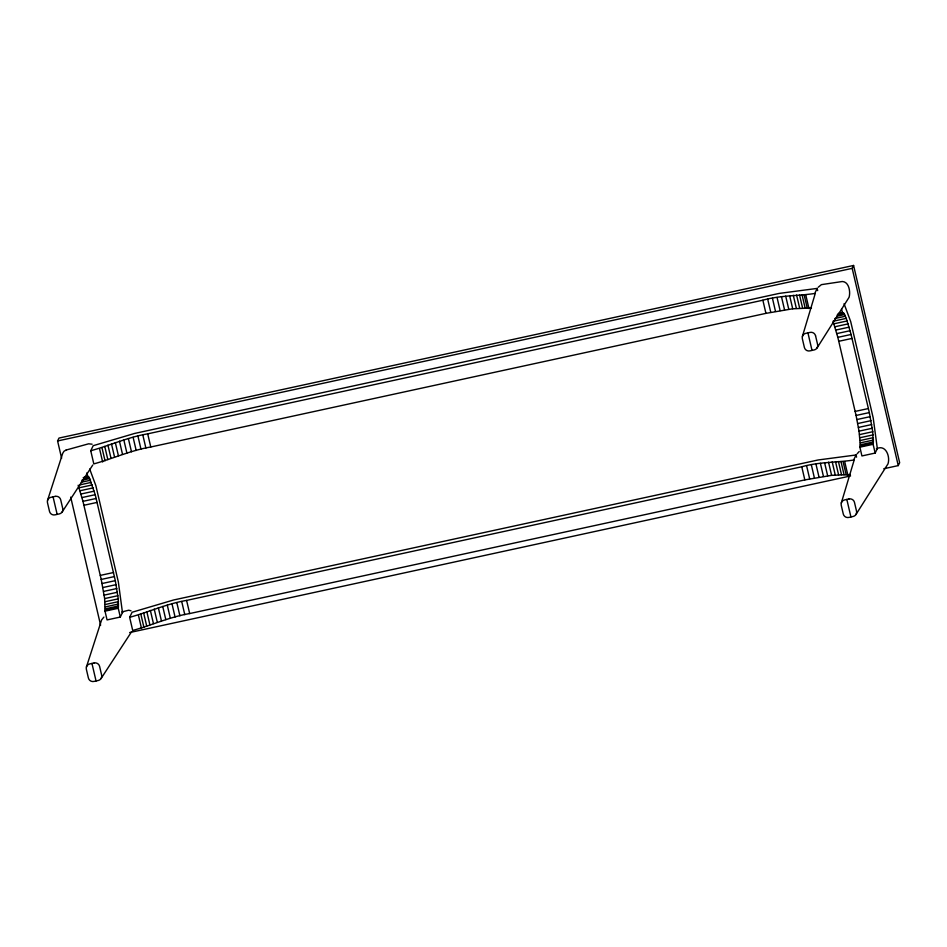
<?xml version="1.0" encoding="UTF-8"?>
<svg xmlns="http://www.w3.org/2000/svg" width="947" height="947" viewBox="0 0 947 947"><rect width="100%" height="100%" fill="white"/><g stroke="black" fill="none" stroke-linecap="round" stroke-linejoin="round"><path stroke-width="1.42" d="M122.897 611.667L120.305 617.042L107.058 619.918L105.01 611.158L104.644 598.587L101.211 579.446L82.969 501.342L78.163 485.243M120.305 617.042L118.257 608.282L118.268 598.847L115.309 580.641L95.233 494.689L89.054 477.335L87.941 476.448L83.963 477.312M860.267 444.818L859.024 431.145L856.076 415.461L837.835 337.357L833.029 321.258L846.275 318.381L851.081 334.48L869.322 412.584L872.755 431.725L873.122 444.297L875.17 453.057L861.924 455.945L859.876 447.173L860.267 444.818L873.513 441.941M802.405 336.374L815.296 293.357M841.315 502.928L854.206 459.922M47.539 500.347L62.715 453.329L63.994 451.257L66.112 450.05M86.437 666.937L101.613 619.918L103.874 617.113M61.614 458.241L57.589 440.959L58.986 438.07L853.578 265.456L899.65 462.704L898.253 465.593L883.8 468.741M811.472 308L792.71 308.793L765.934 313.362L150.774 446.996C131.088 450.287 112.811 458.691 93.812 463.9L90.746 450.748L93.197 445.682L134.675 433.43L779.18 293.416L817.166 288.409L817.675 290.611M850.37 474.565L831.608 475.358L804.832 479.916L189.672 613.561C169.987 616.852 151.709 625.257 132.71 630.465L129.644 617.314L132.095 612.247L173.573 599.996L818.09 459.982L856.064 454.974L856.573 457.164M817.154 288.421L814.716 293.487C797.658 296.068 779.831 295.322 762.868 300.211L147.696 433.844C128.023 437.135 109.745 445.54 90.746 450.748M818.244 287.225L821.392 284.645L842.345 281.508C849.128 281.815 850.619 291.948 849.08 297.311L817.048 347.963M898.253 465.593L852.182 268.356L853.578 265.456M856.064 454.974L853.614 460.053C836.556 462.633 818.729 461.887 801.766 466.776L186.595 600.41C166.921 603.701 148.643 612.105 129.644 617.314M857.142 453.791L859.225 451.506M875.17 453.057L877.336 448.582L873.205 417.958L850.714 321.637L844.061 303.691M855.958 514.517L887.99 463.876C890.393 456.738 885.871 443.942 876.366 448.795L877.336 448.582M62.182 511.936L92.735 465.084M101.069 678.526L131.621 631.685M87.941 476.448L86.662 473.027M846.275 318.381L843.919 313.35L842.416 312.794L841.54 309.042M66.136 450.038L88.604 443.812L92.108 444.19M121.867 611.951L128.697 610.223L130.994 610.779M57.589 440.959L852.182 268.356M838.829 313.327L842.806 312.463M83.147 477.785L88.45 476.625M838.012 313.8L843.315 312.652M83.762 478.484L89.054 477.335M837.302 314.783L843.919 313.35M81.809 480.259L89.764 478.531M836.686 316.274L844.629 314.546M81.276 482.236L90.545 480.224M834.816 318.535L845.411 316.239M79.477 484.947L91.397 482.366M79.075 487.8L92.309 484.923M833.94 323.815L847.186 320.938M80.022 490.747L93.268 487.871M834.887 326.762L848.133 323.886M81.004 494.014L94.238 491.138M835.87 330.041L849.116 327.153M81.987 497.566L95.233 494.689M836.852 333.581L850.098 330.704M82.969 501.342L96.203 498.465M837.835 337.357L851.081 334.48M83.916 505.272L97.162 502.395M838.793 341.287L852.028 338.41M100.299 575.397L113.545 572.521M855.165 411.412L868.411 408.536M101.211 579.446L114.457 576.569M856.076 415.461L869.322 412.584M102.075 583.518L115.309 580.641M856.94 419.533L870.186 416.656M102.856 587.531L116.102 584.654M857.722 423.546L870.968 420.669M103.554 591.425L116.801 588.549M858.42 427.44L871.666 424.564M104.158 595.13L117.392 592.254M859.024 431.145L872.27 428.269M104.644 598.587L117.89 595.71M859.521 434.602L872.755 431.725M105.022 601.724L118.268 598.847M859.888 437.739L873.134 434.862M105.283 604.506L118.517 601.629M860.148 440.521L873.394 437.644M105.401 606.873L118.647 603.997M860.278 442.9L873.513 440.024M105.401 608.803L118.647 605.926M105.271 610.235L118.517 607.358M860.136 446.25L873.383 443.374M105.01 611.158L118.257 608.282M859.876 447.173L873.122 444.297M129.656 632.56L850.572 475.95M89.705 469.061L95.848 485.622L118.339 581.943L122.471 612.567M815.568 335.818L817.616 344.578A4.546 4.475 25.8 0 1 814.231 349.928L809.815 350.887A4.546 4.475 25.8 0 1 804.382 347.454L802.334 338.695A4.546 4.475 25.8 0 1 805.719 333.356L810.135 332.397A4.546 4.475 25.8 0 1 815.568 335.818M805.885 295.405L808.951 308.556M844.783 461.97L847.849 475.122M804.204 295.121L807.27 308.272M843.102 461.686L846.18 474.838M802.085 294.967L805.151 308.118M840.983 461.532L844.049 474.684M799.54 294.943L802.606 308.083M838.438 461.509L841.504 474.648M807.933 332.87L812.017 350.402M846.831 499.424L850.927 516.967M796.593 295.05L799.67 308.189M835.491 461.603L838.569 474.755M793.29 295.275L796.356 308.426M832.188 461.84L835.254 474.992M789.644 295.642L792.71 308.793M828.542 462.207L831.608 475.358M785.69 296.127L788.768 309.278M824.588 462.692L827.666 475.844M781.476 296.731L784.554 309.882M820.386 463.296L823.452 476.448M777.049 297.453L780.115 310.604M815.947 464.018L819.025 477.17M772.444 298.269L775.51 311.421M811.342 464.835L814.408 477.986M767.697 299.193L770.763 312.344M806.595 465.758L809.673 478.91M762.868 300.211L765.934 313.362M801.766 466.776L804.832 479.916M147.696 433.844L150.774 446.996M186.595 600.41L189.672 613.561M142.808 434.933L145.885 448.085M181.706 601.499L184.783 614.65M137.931 436.105L140.996 449.257M176.829 602.671L179.906 615.822M133.113 437.325L136.179 450.476M172.011 603.89L175.077 617.042M128.39 438.591L131.467 451.743M167.288 605.157L170.365 618.308M123.82 439.893L126.898 453.045M162.73 606.459L165.796 619.61M119.452 441.219L122.53 454.371M158.35 607.785L161.428 620.936M115.321 442.545L118.399 455.696M154.231 609.11L157.297 622.262M111.474 443.871L114.54 457.022M150.372 610.436L153.45 623.588M107.934 445.173L111.012 458.324M146.844 611.738L149.91 624.89M104.762 446.439L107.828 459.591M143.66 613.005L146.726 626.156M101.956 447.671L105.034 460.822M140.854 614.236L143.932 627.376M99.577 448.831L102.643 461.982M138.475 615.396L141.541 628.548M70.694 497.116L100.619 625.257M53.068 496.844L57.151 514.375M91.954 663.433L96.049 680.976M55.269 496.37L50.854 497.329A4.546 4.475 25.8 0 0 47.468 502.668L49.516 511.439A4.546 4.475 25.8 0 0 54.95 514.86L59.365 513.901A4.546 4.475 25.8 0 0 62.751 508.563L60.703 499.791A4.546 4.475 25.8 0 0 55.269 496.37M94.155 662.959L89.74 663.918A4.546 4.475 25.8 0 0 86.355 669.257L88.402 678.028A4.546 4.475 25.8 0 0 93.836 681.449L98.251 680.491A4.546 4.475 25.8 0 0 101.649 675.152L99.601 666.38A4.546 4.475 25.8 0 0 94.155 662.959M849.033 498.951L844.629 499.909A4.546 4.475 25.8 0 0 841.232 505.248L843.28 514.02A4.546 4.475 25.8 0 0 848.725 517.441L853.129 516.482A4.546 4.475 25.8 0 0 856.526 511.143L854.478 502.372A4.546 4.475 25.8 0 0 849.033 498.951"/></g></svg>
